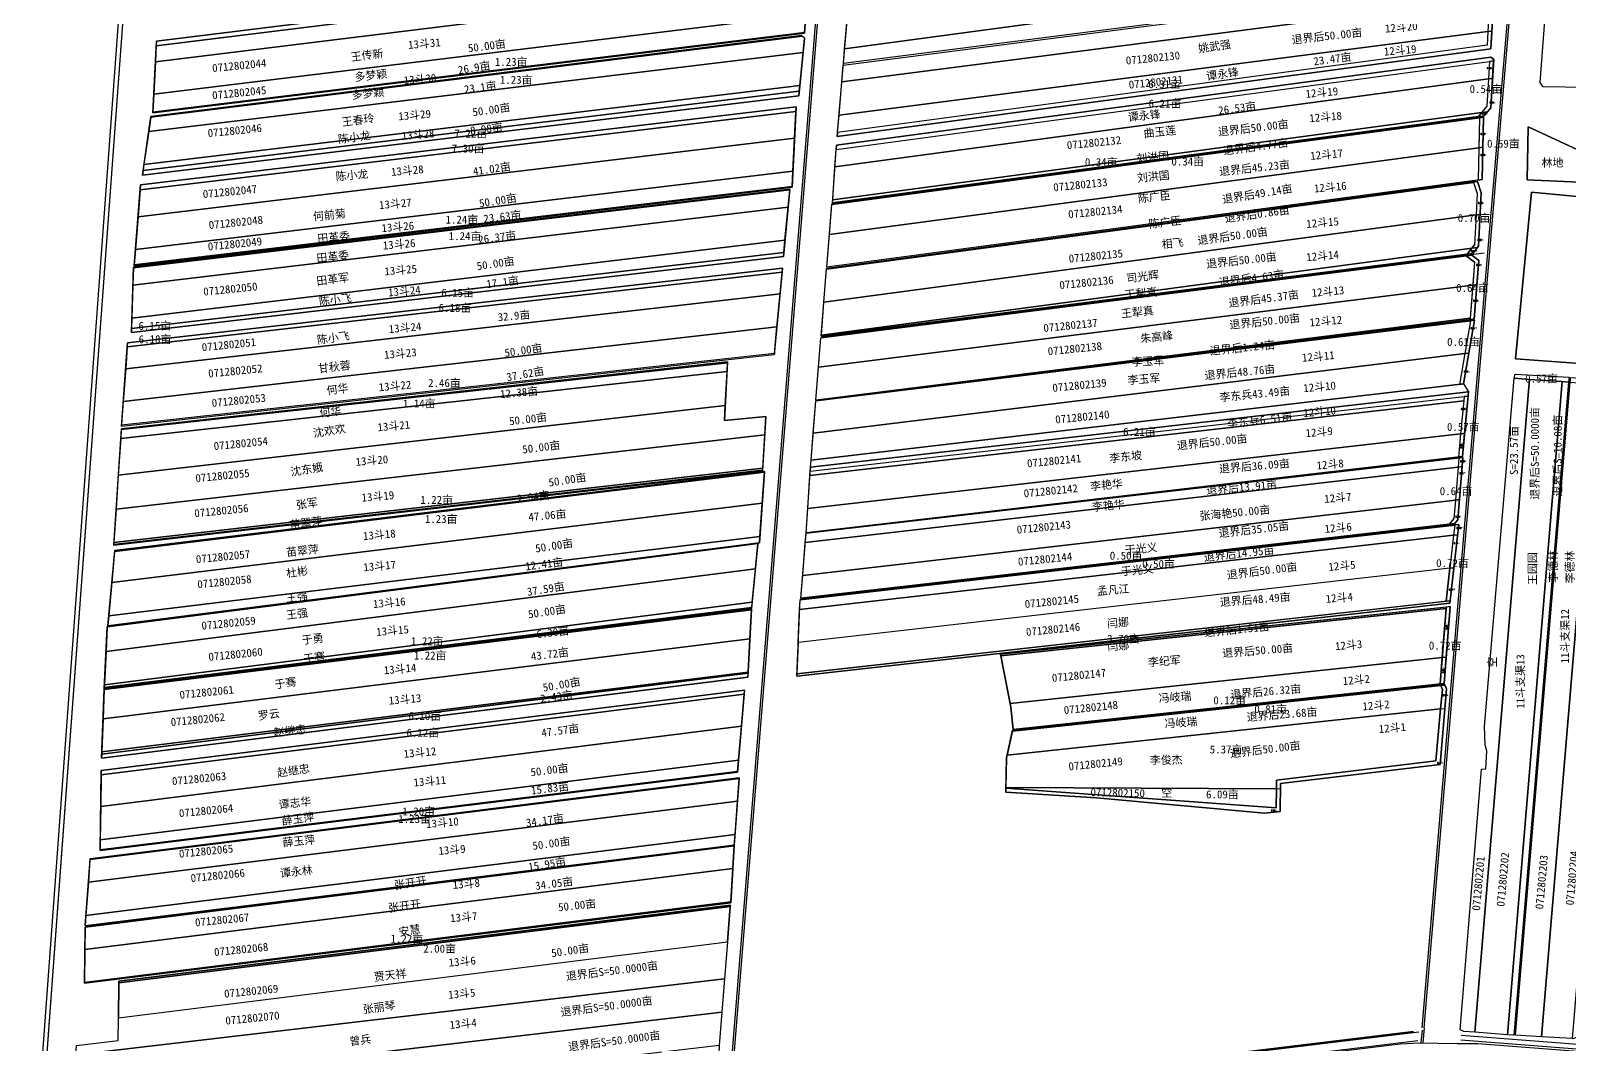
# Model space of a CAD drawing. Extents: x 545706 to 551028, y 4990560 to 4997178.
# Drawn here: x 546881 to 548804, y 4992481 to 4993747 of the extents above; entities that cross this region are included whole.
import ezdxf
from ezdxf.enums import TextEntityAlignment as Align

# ---------------------------------------------------------------- set-up
doc = ezdxf.new("R2010")
doc.units = 0
doc.header["$LTSCALE"] = 10
for name, color, linetype in [('2021新职工', 7, 'CONTINUOUS'), ('ZBTZ', 3, 'CONTINUOUS'), ('ZJ', 7, 'CONTINUOUS'), ('出水桩', 2, 'CONTINUOUS'), ('地块名称', 7, 'CONTINUOUS'), ('地物扣减', 7, 'CONTINUOUS'), ('地籍号', 7, 'CONTINUOUS'), ('权利人', 1, 'CONTINUOUS'), ('林', 3, 'CONTINUOUS'), ('测地框', 7, 'CONTINUOUS'), ('渠', 4, 'CONTINUOUS'), ('经营地', 5, 'CONTINUOUS'), ('经营地面积', 5, 'CONTINUOUS'), ('路', 5, 'CONTINUOUS'), ('身份地框', 7, 'CONTINUOUS'), ('身份地面积', 7, 'CONTINUOUS'), ('遮阴地地块', 2, 'CONTINUOUS')]:
    doc.layers.add(name, color=color, linetype=linetype)
doc.styles.add('HZ', font='rs.shx', dxfattribs={"width": 0.8, "bigfont": 'hztxt.shx'})
doc.styles.add('宋体', font='')
doc.styles.get('宋体').set_extended_font_data('SimSun')

msp = doc.modelspace()

# ---------------------------------------------------------------- linework, layer by layer
at = {"layer": '2021新职工', "color": 1, "linetype": 'Continuous', "flags": 128}
for points in [[(547849.8, 4993766.9), (547035.1, 4993667.3), (547034, 4993645.1), (547848.3, 4993744.7)], [(547846.3, 4993719.7), (547848, 4993737.6), (547845.3, 4993740), (547031.4, 4993638.6), (547028.8, 4993621)], [(547813.7, 4993376.7), (547817.7, 4993417.9), (546999.9, 4993324.5), (546996.9, 4993283.4)], [(547779.9, 4992986.9), (547781.8, 4993023.2), (546973.2, 4992923.5), (546971.7, 4992887.2)], [(547782.1, 4993026.1), (547782.7, 4993032.9), (546973.4, 4992929.7), (546973.2, 4992926)], [(548636.9, 4992834.4), (548643, 4992899.4), (548101.4, 4992841.8), (548100.6, 4992838.4), (548099.7, 4992801.1), (548437.7, 4992799.4), (548437.7, 4992810.6)], [(547765.6, 4992835.5), (547769.2, 4992877.7), (546968.7, 4992777.6), (546968.1, 4992735.8)]]:
    msp.add_lwpolyline(points, close=True, dxfattribs=at)
for points, elevation in [([(548754.1, 4993311.2), (548794.7, 4993308.3), (548726.4, 4992492.4), (548685.8, 4992495.4)], 281.2), ([(547850, 4993119.5), (547852.1, 4993150), (548668, 4993243.1), (548665.3, 4993214)], 280.5), ([(547849.1, 4993107.5), (547850, 4993118.9), (548665.8, 4993213.1), (548664.8, 4993201.6)], 280.4)]:
    msp.add_lwpolyline(points, close=True, dxfattribs=dict(at, elevation=elevation))
at = {"layer": 'ZBTZ', "linetype": 'Continuous', "elevation": 280.4, "flags": 128}
msp.add_lwpolyline([(547856.4, 4993210.4), (548671.6, 4993305.4), (548677.8, 4993295.4), (547855.7, 4993201.6)], close=True, dxfattribs=at)
at = {"layer": '出水桩', "color": 2, "linetype": 'Continuous', "flags": 128}
for points in [[(548710.8, 4993810.7), (548705.7, 4993810.1), (547896.8, 4993705.8), (547896.6, 4993703.7), (548705.6, 4993808.1), (548710.7, 4993808.7)], [(547845.3, 4993740), (547844.3, 4993740.9), (547031.5, 4993639.6), (547031.4, 4993638.6)], [(547848.2, 4993743.7), (547848.3, 4993744.7), (547034, 4993645.1), (547034, 4993644.1)], [(548691.7, 4993638.2), (547882.4, 4993530), (547882.4, 4993529.7), (548691.7, 4993637.9)], [(548690.1, 4993639.7), (547883.3, 4993531.8), (547883.3, 4993531.5), (548689.9, 4993639.5)], [(547829.7, 4993547.9), (547829.8, 4993548.9), (547009.8, 4993451.3), (547009.7, 4993450.3)], [(547832.6, 4993551.1), (547832.7, 4993552.1), (547010.5, 4993454.1), (547010.5, 4993453.1)], [(547751.9, 4993332), (547751.9, 4993333.1), (546994.5, 4993249.4), (546994.4, 4993248.4)], [(547810.6, 4993343.9), (547810.4, 4993341.8), (546994.6, 4993252.2), (546994.8, 4993254.2)], [(547798.2, 4993195.2), (547798.2, 4993196.2), (546986.2, 4993097.2), (546986.1, 4993096.2)], [(548660.6, 4993128.9), (548660.6, 4993129.3), (547842.6, 4993036.3), (547842.6, 4993035.9), (548660.6, 4993128.9)], [(548660.4, 4993130.5), (548660.8, 4993130.9), (547843.6, 4993038), (547843.6, 4993037.6)], [(547782.1, 4993026.1), (546973.2, 4992926), (546973.2, 4992925), (547782, 4993025.1)], [(547781.9, 4993024.2), (546973.2, 4992924.5), (546973.2, 4992923.5), (547781.8, 4993023.2)], [(548654.6, 4993031.6), (548655, 4993034.6), (547838.5, 4992943.4), (547838.4, 4992940.4)], [(548648.3, 4992929.2), (548647.9, 4992930.2), (548108.1, 4992872.8), (548107.9, 4992871.8), (548643.1, 4992928.7)], [(548647.2, 4992930.9), (548647.2, 4992931.1), (548108.9, 4992873.9), (548108.9, 4992873.9)], [(547766.4, 4992812.4), (547766.4, 4992813.1), (547766.4, 4992813.4), (546955.4, 4992712.2), (546955.3, 4992711.1)], [(547764.3, 4992820.3), (547764.4, 4992821.3), (546967.9, 4992723.4), (546967.9, 4992722.4)], [(547755.9, 4992657.3), (547756, 4992658.3), (546948.4, 4992557.8), (546948.4, 4992556.8)], [(547755.6, 4992654.4), (546991.2, 4992559.1), (546991.2, 4992557.3), (547755.4, 4992652.7)]]:
    msp.add_lwpolyline(points, close=True, dxfattribs=at)
for points, elevation in [([(547868.4, 4993363.1), (548682, 4993466.2)], 280.5), ([(547869.1, 4993365.2), (548683.1, 4993468.5)], 280.4), ([(547869.3, 4993364.3), (548697.2, 4993469.2)], 280.4)]:
    msp.add_lwpolyline(points, dxfattribs=dict(at, elevation=elevation))
at = {"layer": '出水桩', "color": 2, "linetype": 'Continuous', "elevation": 279.9, "flags": 128}
msp.add_lwpolyline([(546985, 4993105), (546985, 4993103.9), (547795.8, 4993196.9), (547795.8, 4993197.9)], close=True, dxfattribs=at)
at = {"layer": '地物扣减', "color": 3, "linetype": 'Continuous', "flags": 128}
for points in [[(547853.9, 4993828.9), (547854.3, 4993834.8), (547038.2, 4993733.9), (547037.9, 4993727.9)], [(548709.5, 4993788), (548704.4, 4993787.3), (548702.1, 4993745.9), (548707.1, 4993746.2)], [(548707.1, 4993746.2), (548702.1, 4993745.9), (548701.1, 4993728.6), (547889.5, 4993619.6), (547889.1, 4993614.5), (548705.8, 4993724.2)], [(548709.3, 4993710.6), (548705.9, 4993713.7), (547888, 4993603.6), (547887.7, 4993598.5), (548704.2, 4993708.4), (548709.2, 4993709.1)], [(548709.2, 4993709.1), (548704.2, 4993708.4), (548702.8, 4993686.5), (548700.7, 4993652.5), (548689.9, 4993639.5), (548697.2, 4993640.4), (548705.6, 4993650.5)], [(548709.2, 4993709.1), (548704.2, 4993708.4), (548702.8, 4993686.5), (548707.9, 4993687.2)], [(548707.9, 4993687.2), (548702.8, 4993686.5), (548700.7, 4993652.5), (548694.1, 4993644.5), (548701.4, 4993645.5), (548705.6, 4993650.5)], [(547841, 4993665.2), (547841, 4993665.2), (547841.5, 4993671.1), (547021.6, 4993572.1), (547020.8, 4993566.2)], [(547837.3, 4993645.8), (547837.6, 4993651.8), (547018.4, 4993554.1), (547018, 4993548.1)], [(548696.7, 4993638.9), (548691.7, 4993638.2), (548691.7, 4993637.9), (548689.7, 4993560.2), (548694.7, 4993560.9)], [(548701.4, 4993645.5), (548694.1, 4993644.5), (548689.9, 4993639.5), (548697.2, 4993640.4)], [(548696.7, 4993638.9), (548691.7, 4993638.2), (548691.7, 4993637.9), (548690.8, 4993600.4), (548695.8, 4993601.1)], [(548695.8, 4993601.1), (548690.8, 4993600.4), (548689.7, 4993560.2), (548694.7, 4993560.9)], [(548693.6, 4993544.2), (548688.9, 4993558.5), (548683.8, 4993557.9), (548684.1, 4993557.2), (548688.6, 4993543.5), (548687.2, 4993516.6), (548685.3, 4993479.2), (548682, 4993475), (548676, 4993467.6), (548683.1, 4993468.5), (548690.2, 4993477.4)], [(548693.6, 4993544.2), (548688.9, 4993558.5), (548683.8, 4993557.9), (548684.1, 4993557.2), (548688.6, 4993543.5), (548687.2, 4993516.6), (548692.2, 4993517.3)], [(548692.2, 4993517.3), (548687.2, 4993516.6), (548685.3, 4993479.2), (548682, 4993475), (548689.1, 4993476), (548690.2, 4993477.4)], [(547821.8, 4993464.6), (547822.3, 4993469.7), (547007.3, 4993374.8), (547007.1, 4993369.7)], [(548690.6, 4993459.8), (548682, 4993466.2), (548674.9, 4993465.3), (548685.4, 4993457.5), (548683.2, 4993428.7), (548680, 4993387.5), (548679.8, 4993385.6), (548684.9, 4993386.2)], [(548690.6, 4993459.8), (548682, 4993466.2), (548674.9, 4993465.3), (548685.4, 4993457.5), (548683.2, 4993428.7), (548688.3, 4993429.3)], [(548689.1, 4993476), (548682, 4993475), (548676, 4993467.6), (548683.1, 4993468.5)], [(547820.3, 4993445), (547820.8, 4993450.1), (547002.2, 4993356.6), (547001.8, 4993351.6)], [(548688.3, 4993429.3), (548683.2, 4993428.7), (548680, 4993387.5), (548679.8, 4993385.6), (548684.9, 4993386.2)], [(548685.5, 4993385), (548680.3, 4993384.3), (548673.2, 4993343.6), (548666.4, 4993304.8), (548671.6, 4993305.4)], [(548685.5, 4993385), (548680.3, 4993384.3), (548673.2, 4993343.6), (548666.4, 4993304.8), (548671.6, 4993305.4)], [(548685.5, 4993385), (548680.3, 4993384.3), (548673.2, 4993343.6), (548678.3, 4993343.9)], [(548678.3, 4993343.9), (548673.2, 4993343.6), (548673.2, 4993343.6), (548666.4, 4993304.8), (548671.6, 4993305.4)], [(548677.8, 4993295.4), (547855.7, 4993201.6), (547855.3, 4993196.5), (548672.2, 4993289.7), (548677.3, 4993290.3)], [(548677.3, 4993290.3), (548672.2, 4993289.7), (548671.8, 4993284.3), (548668, 4993243.1), (548665.3, 4993214), (548670.4, 4993214.6)], [(548677.3, 4993290.3), (548672.2, 4993289.7), (548671.8, 4993284.3), (548668, 4993243.1), (548673, 4993243.6)], [(548673, 4993243.6), (548668, 4993243.1), (548665.3, 4993214), (548670.4, 4993214.6)], [(548670.8, 4993213.7), (548665.8, 4993213.1), (548664.8, 4993201.6), (548661.4, 4993160.4), (548659.6, 4993137.5), (548653.8, 4993130.2), (548660.8, 4993130.9), (548664.4, 4993135.6)], [(548670.8, 4993213.7), (548665.8, 4993213.1), (548664.8, 4993201.6), (548669.9, 4993202.2)], [(548669.9, 4993202.2), (548664.8, 4993201.6), (548661.4, 4993160.4), (548666.5, 4993161)], [(548666.5, 4993161), (548661.4, 4993160.4), (548659.6, 4993137.5), (548653.8, 4993130.2), (548660.8, 4993130.9), (548664.4, 4993135.6)], [(548665.7, 4993129.9), (548660.6, 4993129.3), (548660.6, 4993128.9), (548659.2, 4993116.6), (548654.5, 4993075.2), (548649.9, 4993034.1), (548655, 4993034.6)], [(548664.3, 4993117.1), (548659.2, 4993116.6), (548654.5, 4993075.2), (548659.6, 4993075.8)], [(548665.7, 4993129.9), (548660.6, 4993129.3), (548660.6, 4993128.9), (548659.2, 4993116.6), (548664.3, 4993117.1)], [(548659.6, 4993075.8), (548654.5, 4993075.2), (548649.9, 4993034.1), (548655, 4993034.6)], [(548655.1, 4993027.2), (548650.1, 4993026.7), (548649.9, 4993024.9), (548642.2, 4992930.6), (548647.2, 4992931.1)], [(548655.1, 4993027.2), (548650.1, 4993026.7), (548649.9, 4993024.9), (548644.9, 4992963.5), (548649.9, 4992964)], [(548649.9, 4992964), (548644.9, 4992963.5), (548642.2, 4992930.6), (548647.2, 4992931.1)], [(547771.1, 4992938.4), (547777.3, 4992939.1), (547777.6, 4992944.2), (546970, 4992842.9), (546969.8, 4992837.8)], [(547773.1, 4992922.8), (546969.4, 4992822.3), (546969.3, 4992817.2), (547772.6, 4992917.7)], [(548650.3, 4992924.5), (548648.3, 4992929.2), (548643.1, 4992928.7), (548645.2, 4992923.7), (548643, 4992899.4), (548636.9, 4992834.4), (548437.7, 4992810.6), (548437.5, 4992775.8), (548099.7, 4992800.6), (548099.6, 4992795.6), (548212.8, 4992788.2), (548422.8, 4992769.1), (548442.4, 4992771.3), (548442.7, 4992806.2), (548642.6, 4992830.1)], [(548650.3, 4992924.5), (548648.3, 4992929.2), (548643.1, 4992928.7), (548645.2, 4992923.7), (548643, 4992899.4), (548636.9, 4992834.4), (548437.7, 4992810.6), (548437.7, 4992799.4), (548437.5, 4992775.8), (548099.7, 4992800.6), (548099.6, 4992795.6), (548212.8, 4992788.2), (548422.8, 4992769.1), (548442.4, 4992771.3), (548442.7, 4992806.2), (548642.6, 4992830.1)], [(548650.3, 4992924.5), (548648.3, 4992929.2), (548643.1, 4992928.7), (548645.2, 4992923.7), (548643, 4992899.4), (548648.3, 4992900)], [(548442.7, 4992799.3), (548437.7, 4992799.4), (548437.5, 4992775.8), (548099.7, 4992800.6), (548099.6, 4992795.6), (548212.8, 4992788.2), (548422.8, 4992769.1), (548442.4, 4992771.3)]]:
    msp.add_lwpolyline(points, close=True, dxfattribs=at)
for points, elevation in [([(548702.1, 4993745.9), (548707.1, 4993746.2)], 280.3), ([(548673.2, 4993343.6), (548678.3, 4993343.9)], 280.4)]:
    msp.add_lwpolyline(points, dxfattribs=dict(at, elevation=elevation))
at = {"layer": '地物扣减', "color": 3, "linetype": 'Continuous', "elevation": 281.2, "flags": 128}
msp.add_lwpolyline([(548736, 4993317.6), (548803.4, 4993313.9), (548802.9, 4993307.7), (548794.7, 4993308.3), (548754.1, 4993311.2), (548734.7, 4993312.7), (548734.7, 4993312.7)], close=True, dxfattribs=at)
at = {"layer": '林', "color": 3, "linetype": 'Continuous', "flags": 128}
for points, elevation in [([(547752.8, 4992380.6), (548614.6, 4992485.2)], 280.8), ([(547753.8, 4992391.4), (548615.7, 4992496.1)], 280.9), ([(548668.2, 4992486.1), (549703.2, 4992405.7)], 281.6), ([(549703.4, 4992411.5), (548668.6, 4992491.5)], 282.7)]:
    msp.add_lwpolyline(points, dxfattribs=dict(at, elevation=elevation))
at = {"layer": '测地框', "linetype": 'Continuous', "flags": 128}
for points, elevation in [([(547889.1, 4993614.5), (547902.5, 4993774), (548722.2, 4993884.3), (548712.3, 4993837.7), (548705.8, 4993724.2)], 280.3), ([(548766.9, 4993682.1), (548770.4, 4993677.2), (548854.9, 4993676), (548952.8, 4993659.8), (548990.2, 4993669.4), (549015.4, 4993682.4), (549024.3, 4993873), (548783.2, 4993897)], 280.6), ([(549243.2, 4993309.2), (549240.6, 4993300.3), (548736.6, 4993337), (548756.5, 4993545), (548970, 4993524.5), (548966.9, 4993412.4), (549024.1, 4993407.1), (549023.9, 4993409.7), (549076.5, 4993407.6), (549079.5, 4993473.3), (549077.2, 4993487.1), (549076.2, 4993491.5), (549075.3, 4993491.6), (549073.2, 4993498.4), (549070.1, 4993504.6), (549019.3, 4993612.2), (549039.8, 4993615.1), (549098.7, 4993603.6), (549124, 4993578.1), (549152.8, 4993568.1), (549180.7, 4993863.6), (549296.4, 4993852)], 280.6), ([(547034, 4993644.1), (547038.2, 4993733.9), (547854.3, 4993834.8), (547848.2, 4993743.7)], 279.7), ([(547020.8, 4993566.2), (547031.5, 4993639.6), (547844.3, 4993740.9), (547848, 4993737.6), (547841, 4993665.2)], 279.9), ([(547883.3, 4993531.5), (547888, 4993603.6), (548705.9, 4993713.7), (548709.3, 4993710.6), (548705.6, 4993650.5), (548697.2, 4993640.4)], 280.4), ([(547010.5, 4993453.1), (547018.4, 4993554.1), (547837.6, 4993651.8), (547832.6, 4993551.1)], 279.7), ([(547876.2, 4993451.2), (547882.4, 4993530), (548696.7, 4993638.9), (548694.7, 4993560.9)], 280.3), ([(547869.1, 4993365.2), (547875.6, 4993449.6), (548688.9, 4993558.5), (548693.6, 4993544.2), (548690.2, 4993477.4), (548683.1, 4993468.5)], 280.4), ([(547007.1, 4993369.7), (547009.8, 4993451.3), (547829.8, 4993548.9), (547821.8, 4993464.6)], 279.8), ([(547862.2, 4993285.1), (547868.4, 4993363.1), (548682, 4993466.2), (548690.6, 4993459.8), (548684.9, 4993386.2)], 280.5), ([(546994.6, 4993252.2), (547002.2, 4993356.6), (547820.8, 4993450.1), (547810.4, 4993341.8)], 279.8), ([(547856.4, 4993210.4), (547862.2, 4993284.3), (548685.5, 4993385), (548671.6, 4993305.4)], 280.4), ([(547850, 4993119.5), (547855.7, 4993201.6), (548677.8, 4993295.4), (548670.4, 4993214.6)], 280.5), ([(547843.6, 4993037.6), (547850, 4993118.9), (548670.8, 4993213.7), (548664.4, 4993135.6), (548660.4, 4993130.5)], 280.4), ([(546977.5, 4993003.2), (546986.2, 4993097.2), (547798.2, 4993196.2), (547791.7, 4993106.9)], 279.6), ([(547838.4, 4992940.4), (547842.6, 4993036.3), (548665.7, 4993129.9), (548654.6, 4993031.6)], 280.4), ([(546973.2, 4992925), (546976.9, 4993002.1), (547790, 4993105.9), (547782, 4993025.1)], 279.7), ([(546969.8, 4992837.8), (546973.2, 4992924.5), (547781.9, 4993024.2), (547777.3, 4992939.1)], 279.7), ([(548655.1, 4993027.2), (548647.2, 4992930.9), (548108.9, 4992873.9), (548106.1, 4992901.8), (548093.2, 4992967.7)], 281.1), ([(548647.9, 4992930.2), (548650.3, 4992924.5), (548642.6, 4992830.1), (548442.7, 4992806.2), (548442.4, 4992771.3), (548422.8, 4992769.1), (548212.8, 4992788.2), (548099.6, 4992795.6), (548100.6, 4992838.4), (548108.1, 4992872.8)], 281.3), ([(546949.4, 4992628.4), (546955.4, 4992712.2), (547766.4, 4992813.4), (547766.4, 4992813.1), (547760.4, 4992729.1)], 279.8), ([(546948.4, 4992556.8), (546949.2, 4992626.8), (547760.4, 4992728.4), (547755.9, 4992657.3)], 279.8)]:
    msp.add_lwpolyline(points, close=True, dxfattribs=dict(at, elevation=elevation))
at = {"layer": '测地框', "color": 7}
msp.add_lwpolyline([(548752.4, 4993626.8), (548814.6, 4993597.8), (548869.9, 4993606.1), (548890.6, 4993635.1), (548911.3, 4993637.9), (548926.5, 4993592.3), (548988.7, 4993581.2), (549052.3, 4993485.9), (549053.7, 4993432), (548977.7, 4993426.4), (548977.7, 4993528.7), (548963.8, 4993550.8), (548751, 4993560.5), (548752.4, 4993626.8)], dxfattribs=at)
at = {"layer": '测地框', "linetype": 'Continuous', "elevation": 279.9, "flags": 128}
msp.add_lwpolyline([(547795.8, 4993196.9), (546985, 4993103.9), (546994.5, 4993249.4), (547751.9, 4993333.1), (547748, 4993259.7), (547799.7, 4993264.7), (547795.8, 4993196.9)], dxfattribs=at)
at = {"layer": '测地框', "color": 7, "linetype": 'Continuous', "elevation": 281.2, "flags": 128}
msp.add_lwpolyline([(548736, 4993317.6), (548803.4, 4993313.9), (548802.9, 4993307.7), (548734.6, 4992491.9), (548733.7, 4992491.9), (548726.4, 4992492.4), (548685.8, 4992495.4), (548672, 4992496.5), (548667.4, 4992498.7), (548693.9, 4992824.2), (548699.3, 4992824.6), (548700.9, 4992846.8), (548698.6, 4992854.4), (548697.7, 4992877.5), (548734.7, 4993312.7), (548734.7, 4993312.7)], close=True, dxfattribs=at)
at = {"layer": '测地框', "color": 7, "linetype": 'Continuous', "flags": 128}
for points in [[(548805.5, 4993313.3), (548881, 4993307.6), (548812.6, 4992489.1), (548808.3, 4992487.4), (548807.4, 4992487.5), (548769, 4992489.9), (548736.6, 4992491.9), (548805, 4993307.5)], [(546991.2, 4992559.1), (547755.6, 4992654.4), (547755.4, 4992652.7), (547751.9, 4992608.5), (547748.1, 4992562.1), (547744.8, 4992520.5), (547741.4, 4992478.9), (547741.3, 4992477.9), (547741.3, 4992476.9), (547737.9, 4992435.3), (547734.7, 4992395.4), (547734.3, 4992390.3), (546926.4, 4992292.3), (546926.8, 4992297.4), (546929.6, 4992340.7), (546932.3, 4992382.2), (546932.3, 4992383.2), (546932.4, 4992384.3), (546935.1, 4992425.8), (546937.7, 4992467.2), (546938.5, 4992478.9), (546990.5, 4992485), (546990.8, 4992513.6), (546991.2, 4992557.3)]]:
    msp.add_lwpolyline(points, close=True, dxfattribs=at)
at = {"layer": '测地框', "linetype": 'Continuous', "flags": 128}
msp.add_lwpolyline([(546969.4, 4992822.3), (547773.1, 4992922.8), (547764.3, 4992820.3), (546967.9, 4992722.4)], close=True, dxfattribs=at)
at = {"layer": '渠', "color": 4, "linetype": 'Continuous', "flags": 128}
for points, elevation in [([(548620, 4992501.1), (548938.1, 4996258.3)], 281.2), ([(548622.3, 4992500.9), (548940.4, 4996258.1)], 281.2), ([(547753.4, 4992415.2), (547957.1, 4994934.5), (547964.3, 4995034.4), (548028.5, 4995859.5)], 280.6), ([(547756.2, 4992415.5), (547959.9, 4994934.8), (547967.1, 4995034.7), (548031.3, 4995859.7)], 280.8), ([(547026.6, 4994174.6), (546886.7, 4992271.9)], 280.8), ([(547026.6, 4994174.6), (546887.9, 4992288)], 280.8), ([(547020.6, 4994165.9), (546881.3, 4992271.3)], 280.5), ([(547020.6, 4994165.9), (546881.3, 4992271.3)], 280.5), ([(548622.3, 4992500.9), (548620.7, 4992482.1)], 281.2), ([(547753.9, 4992392), (548609.1, 4992495.9)], 280.8), ([(547754, 4992393.2), (548608.9, 4992497)], 280.7), ([(548619.8, 4992498.1), (548618.4, 4992482.1)], 281.2)]:
    msp.add_lwpolyline(points, dxfattribs=dict(at, elevation=elevation))
at = {"layer": '经营地', "color": 5, "linetype": 'Continuous', "flags": 128}
for points in [[(549024.3, 4993873), (548783.2, 4993897), (548766.9, 4993682.1), (548770.4, 4993677.2), (548854.9, 4993676), (548952.8, 4993659.8), (548990.2, 4993669.4), (549015.4, 4993682.4)], [(548988.7, 4993581.2), (548926.5, 4993592.3), (548911.3, 4993637.9), (548890.6, 4993635.1), (548869.9, 4993606.1), (548814.6, 4993597.8), (548752.4, 4993626.8), (548751, 4993560.5), (548963.8, 4993550.8), (548977.7, 4993528.7), (548977.7, 4993426.4), (549053.7, 4993432), (549052.3, 4993485.9)], [(549152.8, 4993568.1), (549124, 4993578.1), (549098.7, 4993603.6), (549039.8, 4993615.1), (549019.3, 4993612.2), (549070.1, 4993504.6), (549073.2, 4993498.4), (549075.3, 4993491.6), (549076.2, 4993491.5), (549077.2, 4993487.1), (549079.5, 4993473.3), (549076.5, 4993407.6), (549023.9, 4993409.7), (549024.1, 4993407.1), (548966.9, 4993412.4), (548970, 4993524.5), (548756.5, 4993545), (548736.6, 4993337), (549128.4, 4993308.5)], [(548437.7, 4992799.4), (548099.7, 4992801.1), (548099.7, 4992800.6), (548437.5, 4992775.8)]]:
    msp.add_lwpolyline(points, close=True, dxfattribs=at)
for points, elevation in [([(547856.4, 4993210.4), (547859.1, 4993244.1), (548673.2, 4993343.6), (548666.4, 4993304.8)], 280.4), ([(548734.7, 4993312.7), (548754.1, 4993311.2), (548685.8, 4992495.4), (548672, 4992496.5), (548667.4, 4992498.7), (548693.9, 4992824.2), (548699.3, 4992824.6), (548700.9, 4992846.8), (548698.6, 4992854.4), (548697.7, 4992877.5)], 280.5), ([(547854.9, 4993191.2), (547855.3, 4993196.5), (548672.2, 4993289.7), (548671.8, 4993284.3)], 280.5), ([(548837.4, 4993305.1), (548875.5, 4993302.4), (548807.4, 4992487.5), (548769, 4992489.9)], 280.5)]:
    msp.add_lwpolyline(points, close=True, dxfattribs=dict(at, elevation=elevation))
at = {"layer": '路', "color": 5, "linetype": 'Continuous', "elevation": 281, "flags": 128}
msp.add_lwpolyline([(547431.9, 4992339.3), (548592.4, 4992480.9), (548616.2, 4992482.1), (548640, 4992482), (548663.5, 4992481.6), (548689.5, 4992481.3), (549703.1, 4992403.7)], dxfattribs=at)
at = {"layer": '身份地框', "color": 1, "linetype": 'Continuous'}
for p, q in [((548685.4, 4993457.5, 280.5), (548674.9, 4993465.3, 280.5)), ((548676, 4993467.6, 280.4), (548685.3, 4993479.2, 280.4)), ((547862.2, 4993285.1, 280.5), (548679.8, 4993385.6, 280.5)), ((548659.6, 4993137.5, 280.4), (548653.8, 4993130.2, 280.4))]:
    msp.add_line(p, q, dxfattribs=at)
at = {"layer": '身份地框', "color": 1, "linetype": 'Continuous', "flags": 128}
for points, elevation in [([(547898.3, 4993724.3), (547901.8, 4993765.9), (548715.2, 4993875.4), (548707.4, 4993838.4), (548707.1, 4993833.1)], 280.6), ([(547896.8, 4993705.8), (547898.3, 4993724.3), (548707.1, 4993833.1), (548705.7, 4993810.1)], 280.6), ([(547894.8, 4993682.9), (547896.6, 4993703.7), (548705.6, 4993808.1), (548704.4, 4993787.3)], 280.3), ([(547891.3, 4993641.3), (547894.8, 4993682.9), (548704.4, 4993787.3), (548702.1, 4993745.9)], 280.3), ([(547889.5, 4993619.6), (547891.3, 4993641.3), (548702.1, 4993745.9), (548701.1, 4993728.6)], 280.3), ([(547886.2, 4993576.7), (547887.7, 4993598.5), (548704.2, 4993708.4), (548702.8, 4993686.5)], 280.3), ([(547883.5, 4993535.4), (547886.2, 4993576.7), (548702.8, 4993686.5), (548700.7, 4993652.5), (548694.1, 4993644.5)], 280.3), ([(547879.5, 4993492.2), (547882.4, 4993529.7), (548691.7, 4993637.9), (548690.8, 4993600.4)], 280.3), ([(547883.3, 4993531.8), (547883.5, 4993535.4), (548694.1, 4993644.5), (548690.1, 4993639.7)], 280.3), ([(547876.2, 4993451.2), (547879.5, 4993492.2), (548690.8, 4993600.4), (548689.7, 4993560.2)], 280.3), ([(547872.3, 4993407.5), (547875.5, 4993448.9), (548684.1, 4993557.2), (548688.6, 4993543.5), (548687.2, 4993516.6)], 280.4), ([(548684.1, 4993557.2), (548683.8, 4993557.9), (547875.6, 4993449.6), (547875.5, 4993448.9)], 280.4), ([(547869.2, 4993366.2), (547872.3, 4993407.5), (548687.2, 4993516.6), (548685.3, 4993479.2), (548682, 4993475)], 280.4), ([(547862.2, 4993285.2), (547868.4, 4993363.1), (548674.9, 4993465.3), (548685.4, 4993457.5), (548680, 4993387.5)], 280.5), ([(547865.5, 4993326.3), (547868.4, 4993363.1), (548674.9, 4993465.3), (548685.4, 4993457.5), (548683.2, 4993428.7)], 280.5), ([(547869.1, 4993365.2), (547869.2, 4993366.2), (548682, 4993475), (548676, 4993467.6)], 280.4), ([(547862.2, 4993285.2), (547865.5, 4993326.3), (548683.2, 4993428.7), (548680, 4993387.5)], 280.5), ([(547859.1, 4993244.1), (547862.2, 4993284.3), (548680.3, 4993384.3), (548673.2, 4993343.6)], 280.4), ([(547862.2, 4993285.1), (547862.2, 4993285.2), (548680, 4993387.5), (548679.8, 4993385.6)], 280.5), ([(548794.7, 4993308.3), (548802.9, 4993307.7), (548734.6, 4992491.9), (548733.7, 4992491.9), (548726.4, 4992492.4)], 281.2), ([(548805, 4993307.5), (548837.4, 4993305.1), (548769, 4992489.9), (548736.6, 4992491.9)], 281), ([(547852.1, 4993150), (547854.9, 4993191.2), (548671.8, 4993284.3), (548668, 4993243.1)], 280.5), ([(547845.9, 4993066.2), (547849.1, 4993107.5), (548664.8, 4993201.6), (548661.4, 4993160.4)], 280.4), ([(547843.6, 4993038), (547845.9, 4993066.2), (548661.4, 4993160.4), (548659.6, 4993137.5), (548653.8, 4993130.2)], 280.4), ([(547840.2, 4992982.5), (547842, 4993023.6), (548659.2, 4993116.6), (548654.5, 4993075.2)], 280.4), ([(547842, 4993023.6), (547842.6, 4993035.9), (548660.6, 4993128.9), (548659.2, 4993116.6)], 280.4), ([(546990.8, 4992513.6), (547751.9, 4992608.5), (547748.1, 4992562.1), (546937.7, 4992467.2), (546938.5, 4992478.9), (546990.5, 4992485)], 280.1), ([(546937.7, 4992467.2), (547748.1, 4992562.1), (547744.8, 4992520.5), (546935.1, 4992425.8)], 280.1), ([(546935.1, 4992425.8), (547744.8, 4992520.5), (547741.4, 4992478.9), (546932.4, 4992384.3)], 280.1)]:
    msp.add_lwpolyline(points, close=True, dxfattribs=dict(at, elevation=elevation))
for points in [[(547852.6, 4993808.7), (547853.9, 4993828.9), (547037.9, 4993727.9), (547037, 4993707.8)], [(547852.6, 4993808.7), (547037, 4993707.8), (547035.1, 4993667.3), (547849.8, 4993766.9)], [(547846.3, 4993719.7), (547028.8, 4993621), (547022.7, 4993579.6), (547842.3, 4993678.5)], [(547841.5, 4993671.1), (547842.3, 4993678.5), (547022.7, 4993579.6), (547021.6, 4993572.1)], [(547835.6, 4993612.3), (547837.3, 4993645.8), (547018, 4993548.1), (547015.3, 4993514.4)], [(547833.6, 4993571.4), (547835.6, 4993612.3), (547015.3, 4993514.4), (547012.1, 4993473.4)], [(547832.7, 4993552.1), (547833.6, 4993571.4), (547012.1, 4993473.4), (547010.5, 4993454.1)], [(547827.7, 4993526.2), (547829.7, 4993547.9), (547009.7, 4993450.3), (547009, 4993428.7)], [(547823.7, 4993484.9), (547827.7, 4993526.2), (547009, 4993428.7), (547007.7, 4993387.8)], [(547822.3, 4993469.7), (547822.3, 4993469.7), (547823.7, 4993484.9), (547007.7, 4993387.8), (547007.3, 4993374.8)], [(547817.7, 4993417.9), (547820.3, 4993445), (547001.8, 4993351.6), (546999.9, 4993324.5)], [(547810.6, 4993343.9), (547813.7, 4993376.7), (546996.9, 4993283.4), (546994.8, 4993254.2)], [(547751.3, 4993321.1), (547751.9, 4993332), (546994.4, 4993248.4), (546993.7, 4993237.4)], [(547751.3, 4993321.1), (546993.7, 4993237.4), (546990.7, 4993191.5), (547749, 4993278.4)], [(547799.7, 4993264.7), (547748, 4993259.7), (547749, 4993278.4), (546990.7, 4993191.5), (546987.9, 4993148.8), (547798.4, 4993241.7)], [(547798.4, 4993241.7), (546987.9, 4993148.8), (546985.2, 4993107.4), (547796, 4993200.3)], [(547795.3, 4993156.3), (547798.2, 4993195.2), (546986.1, 4993096.2), (546982.5, 4993057.2)], [(547795.8, 4993197.9), (547796, 4993200.3), (546985.2, 4993107.4), (546985, 4993105)], [(547792.3, 4993114.9), (547795.3, 4993156.3), (546982.5, 4993057.2), (546978.7, 4993015.7)], [(547786.9, 4993074.6), (547790, 4993105.9), (546976.9, 4993002.1), (546975.4, 4992971.1)], [(547791.7, 4993106.9), (547792.3, 4993114.9), (546978.7, 4993015.7), (546977.5, 4993003.2)], [(547782.7, 4993032.9), (547786.9, 4993074.6), (546975.4, 4992971.1), (546973.4, 4992929.7)], [(548654.5, 4993075.2), (547840.2, 4992982.5), (547838.5, 4992943.4), (548649.9, 4993034.1)], [(548650.1, 4993026.7), (548093.2, 4992967.7), (548093.5, 4992965.9), (548649.9, 4993024.9)], [(548649.9, 4993024.9), (548093.5, 4992965.9), (548105.2, 4992906.3), (548644.9, 4992963.5)], [(547777.6, 4992945.3), (547779.9, 4992986.9), (546971.7, 4992887.2), (546970.1, 4992845.8)], [(548642.2, 4992930.6), (548644.9, 4992963.5), (548105.2, 4992906.3), (548106.1, 4992901.8), (548108.9, 4992873.9)], [(547777.6, 4992944.2), (547777.6, 4992945.3), (546970.1, 4992845.8), (546970, 4992842.9)], [(548645.2, 4992923.7), (548643.1, 4992928.7), (548107.9, 4992871.8), (548101.4, 4992841.8), (548643, 4992899.4)], [(547769.2, 4992877.7), (547772.6, 4992917.7), (546969.3, 4992817.2), (546968.7, 4992777.6)], [(547764.4, 4992821.3), (547765.6, 4992835.5), (546968.1, 4992735.8), (546967.9, 4992723.4)], [(547764.3, 4992784.1), (547766.4, 4992812.4), (546955.3, 4992711.1), (546953.3, 4992682.8)], [(547761.3, 4992742.6), (547764.3, 4992784.1), (546953.3, 4992682.8), (546950.3, 4992641.3)], [(547760.4, 4992729.1), (547761.3, 4992742.6), (546950.3, 4992641.3), (546949.4, 4992628.4)], [(547758.6, 4992700.2), (547760.4, 4992728.4), (546949.2, 4992626.8), (546948.9, 4992598.8)], [(547756, 4992658.3), (547758.6, 4992700.2), (546948.9, 4992598.8), (546948.4, 4992557.8)], [(547751.9, 4992608.5), (547755.4, 4992652.7), (546991.2, 4992557.3), (546990.8, 4992513.6)]]:
    msp.add_lwpolyline(points, close=True, dxfattribs=at)
at = {"layer": '遮阴地地块', "linetype": 'Continuous', "flags": 128}
for points in [[(547777.6, 4992945.3), (547779.9, 4992986.9), (546971.7, 4992887.2), (546970.1, 4992845.8)], [(547777.6, 4992944.2), (547777.6, 4992945.3), (546970.1, 4992845.8), (546970, 4992842.9)]]:
    msp.add_lwpolyline(points, close=True, dxfattribs=at)

# ---------------------------------------------------------------- texts
at = {"layer": '2021新职工', "color": 1, "linetype": 'Continuous', "style": '宋体'}
for s, rotation, p in [('多梦颖', 6.6745, (547306.2, 4993691.2)), ('多梦颖', 5.636, (547302.6, 4993668.7)), ('甘秋蓉', 6.296, (547260.5, 4993327.1)), ('退界后S=50.0000亩', 90, (548760.4, 4993218.7)), ('退界后36.09亩', 4.7903, (548410.3, 4993203.2, 280.4)), ('李艳华', 5.6014, (548225.4, 4993179.7)), ('退界后13.91亩', 4.9269, (548394.3, 4993176.6, 280.4)), ('李艳华', 5.3666, (548227.6, 4993153.8)), ('王园园 ', 90, (548757.9, 4993078.1)), ('于骞', 8.2196, (547235.5, 4992963.9, -279.7)), ('于骞', 8.5019, (547199.4, 4992932.1, -279.7)), ('退界后50.00亩', 6.9995, (548423.7, 4992849.2)), ('李俊杰', 1.2442, (548300.1, 4992836.1, -281.2)), ('谭志华', 6.494, (547211.3, 4992782.4))]:
    msp.add_text(s, height=10, rotation=rotation, dxfattribs=at).set_placement(p, align=Align.MIDDLE)
for s, rotation, p in [('26.9亩', 9.154, (547416, 4993692.4)), ('23.1亩', 7.9001, (547423.4, 4993668.2)), ('50.00亩', 8.1233, (547474, 4993339.2)), ('6.30亩', 7.1193, (547514, 4992987.6)), ('43.72亩', 7.1195, (547506.9, 4992959.9)), ('50.00亩', 7.017, (547506.4, 4992815.2))]:
    msp.add_text(s, height=10, rotation=rotation, dxfattribs=at).set_placement(p)
at = {"layer": 'ZJ', "color": 2, "linetype": 'Continuous', "style": '宋体'}
for s, p in [('1.23亩', (547481.6, 4993708.2)), ('1.23亩', (547487.9, 4993685.8)), ('0.34亩', (548218.9, 4993582.9)), ('0.34亩', (548327, 4993583.7)), ('1.24亩', (547420, 4993511.1)), ('1.24亩', (547424, 4993490.5)), ('2.46亩', (547398.2, 4993307)), ('1.14亩', (547366.8, 4993281.4)), ('1.22亩', (547388.5, 4993161)), ('1.23亩', (547394.1, 4993137.1)), ('0.50亩', (548250, 4993091.3)), ('0.50亩', (548290.5, 4993080.9)), ('1.22亩', (547376.8, 4992984.4)), ('3.70亩', (548246.7, 4992987.5)), ('1.22亩', (547380.4, 4992966.5)), ('0.12亩', (548379.4, 4992910.6)), ('0.81亩', (548430.6, 4992899.5)), ('1.20亩', (547366.1, 4992771.8)), ('1.23亩', (547360.9, 4992762.3)), ('1.22亩', (547351.2, 4992612.7)), ('2.00亩', (547392.2, 4992600.3))]:
    msp.add_text(s, height=10, dxfattribs=at).set_placement(p, align=Align.MIDDLE)
at = {"layer": 'ZJ', "color": 3, "linetype": 'Continuous', "style": '宋体'}
for s, p in [('6.31亩', (548298.1, 4993680.4)), ('0.54亩', (548699.6, 4993674.3)), ('6.21亩', (548298.5, 4993656.1)), ('7.22亩', (547431.2, 4993618.7)), ('7.30亩', (547427.8, 4993599.9)), ('0.59亩', (548721.4, 4993606)), ('0.70亩', (548684.8, 4993513.1)), ('6.15亩', (547414.7, 4993419.7)), ('0.64亩', (548682.8, 4993425.9)), ('6.18亩', (547411.3, 4993400.8)), ('0.61亩', (548671.5, 4993358.4)), ('0.57亩', (548769.1, 4993312.6)), ('6.21亩', (548266.6, 4993245.9)), ('0.57亩', (548671.3, 4993252.2)), ('0.64亩', (548662.3, 4993171.9)), ('0.72亩', (548657.8, 4993082)), ('0.72亩', (548648.7, 4992978.9)), ('6.10亩', (547373.7, 4992891)), ('6.12亩', (547371.2, 4992870)), ('5.37亩', (548374.9, 4992849.2))]:
    msp.add_text(s, height=10, dxfattribs=at).set_placement(p, align=Align.MIDDLE)
at = {"layer": '地块名称', "color": 7, "linetype": 'Continuous', "style": '宋体'}
for s, rotation, p in [('  12斗20', 4.9542, (548587, 4993750.8)), ('  13斗31', 4.9542, (547366.3, 4993730.4)), ('  12斗19', 4.9542, (548585.6, 4993722)), ('  13斗30', 4.9542, (547360.8, 4993686.1)), ('  12斗19', 4.9542, (548487.7, 4993669.3)), ('  13斗29', 4.9542, (547354.1, 4993641.2)), ('  12斗18', 4.9542, (548492.4, 4993638.8)), ('  13斗28', 4.9542, (547358.4, 4993616.7)), ('  12斗17', 4.9542, (548493.6, 4993591.8)), ('  13斗28', 4.9542, (547345, 4993571.8)), ('  12斗16', 4.9542, (548498.3, 4993551.1)), ('  13斗27', 4.9542, (547330, 4993530.3)), ('  13斗26', 4.9542, (547333.1, 4993501.5)), ('  12斗15', 4.9542, (548488.6, 4993506.7)), ('  13斗26', 4.9542, (547334.7, 4993479.7)), ('  12斗14', 4.9542, (548488.6, 4993465.2)), ('  13斗25', 4.9542, (547336.7, 4993447.5)), ('  13斗24', 4.9542, (547341.3, 4993421.2)), ('  12斗13', 4.9542, (548495.4, 4993420.7)), ('  12斗12', 4.9542, (548492.7, 4993383.7)), ('  13斗24', 4.9542, (547342.1, 4993375.4)), ('  13斗23', 4.9542, (547336.3, 4993343.2)), ('  12斗11', 4.9542, (548483.3, 4993339.6)), ('  13斗22', 4.9542, (547329.6, 4993302.7)), ('  12斗10', 4.9542, (548484.9, 4993301.6)), ('  12斗10', 4.9542, (548484.9, 4993270.5)), ('  13斗21', 4.9542, (547328.1, 4993252.7)), ('  12斗9', 4.9542, (548484.4, 4993245.1)), ('  13斗20', 4.9542, (547300.7, 4993209.5)), ('  12斗8', 4.9542, (548498.1, 4993204.7)), ('  13斗19', 4.9542, (547308.2, 4993164.7)), ('  13斗18', 4.9542, (547310, 4993116.8)), ('  12斗6', 4.9542, (548508.2, 4993125.5)), ('  13斗17', 4.9542, (547310.4, 4993077.8)), ('  12斗5', 4.9542, (548512.9, 4993078.1)), ('  13斗16', 4.9542, (547322.5, 4993031.9)), ('  12斗4', 4.9542, (548509.5, 4993038.1)), ('11斗支渠12', 90, (548798, 4992990.3)), ('  13斗15', 4.9542, (547326.5, 4992997)), ('  12斗3', 4.9542, (548521.2, 4992978.9)), ('11斗支渠13', 90, (548742.3, 4992933.7)), ('  13斗14', 4.9542, (547335.9, 4992949.2)), ('  12斗2', 4.9542, (548530.8, 4992935.4)), ('  13斗13', 4.9542, (547342.1, 4992911.2)), ('  12斗2', 4.9542, (548555.4, 4992903.7)), ('  12斗1', 4.9542, (548575.8, 4992875.4)), ('  13斗12', 4.9542, (547360.7, 4992844.7)), ('  13斗11', 4.9542, (547373.1, 4992808.9)), ('  13斗10', 4.9542, (547388.9, 4992757)), ('  13斗9', 4.9542, (547400.8, 4992723.2)), ('  13斗8', 4.9542, (547418.7, 4992680.7)), ('  13斗7', 4.9542, (547415.5, 4992639.1)), ('  13斗6', 4.9542, (547413.6, 4992583.6)), ('  13斗5', 4.9542, (547413.1, 4992543.4)), ('  13斗4', 4.9542, (547414.8, 4992505.8))]:
    msp.add_text(s, height=10, rotation=rotation, dxfattribs=at).set_placement(p, align=Align.MIDDLE)
msp.add_text('林地', height=10, dxfattribs=at).set_placement((548782.8, 4993582.2), align=Align.MIDDLE)
at = {"layer": '地物扣减', "color": 3, "linetype": 'Continuous', "style": 'HZ', "width": 0.8}
for s, p in [('0.16亩', (548700.9, 4993699)), ('0.33亩', (548704.1, 4993656.1)), ('0.05亩', (548694.6, 4993642.2)), ('0.28亩', (548692.9, 4993616.7)), ('0.30亩', (548692.9, 4993590.6)), ('0.32亩', (548690, 4993530.6)), ('0.32亩', (548689.1, 4993484.4)), ('0.07亩', (548681.4, 4993470.1)), ('0.31亩', (548687.6, 4993453)), ('0.32亩', (548683.8, 4993408.6)), ('0.31亩', (548680.7, 4993374)), ('0.29亩', (548672, 4993320)), ('0.35亩', (548668.6, 4993273.2)), ('0.31亩', (548666.7, 4993192.8)), ('0.09亩', (548667.6, 4993207.7)), ('0.24亩', (548661.7, 4993138.5)), ('0.10亩', (548663, 4993124.5)), ('0.31亩', (548659.6, 4993105.5)), ('0.31亩', (548653.6, 4993047.4)), ('0.23亩', (548645.6, 4992915.5)), ('5.37亩', (548638.9, 4992831.1)), ('2.99亩', (548431.1, 4992771.5))]:
    msp.add_text(s, height=2, dxfattribs=at).set_placement(p)
at = {"layer": '地物扣减', "color": 3, "linetype": 'Continuous', "style": '宋体'}
for s, p in [('6.15亩', (547015.9, 4993373)), ('6.18亩', (547016.1, 4993356.3))]:
    msp.add_text(s, height=10, dxfattribs=at).set_placement(p)
at = {"layer": '地物扣减', "color": 3, "linetype": 'Continuous', "style": 'HZ', "width": 0.8}
for s, rotation, p in [('0.22亩', 85.5991, (548669.6, 4993224.8)), ('0.48亩', 90, (548651.4, 4992998.7)), ('0.25亩', 90, (548647.5, 4992944.1))]:
    msp.add_text(s, height=2, rotation=rotation, dxfattribs=at).set_placement(p)
at = {"layer": '地籍号', "color": 1, "linetype": 'Continuous', "style": '宋体'}
for s, rotation, p in [('0712802044', 5.7055, (547141.8, 4993703.3)), ('0712802130', 5.7055, (548283.5, 4993712.7)), ('0712802045', 5.7055, (547141.8, 4993669.3)), ('0712802131', 5.7055, (548287.1, 4993682.5)), ('0712802046', 5.7055, (547136.2, 4993622)), ('0712802132', 5.7055, (548209.8, 4993606.9, 280.3)), ('0712802133', 5.7055, (548192.8, 4993554.3)), ('0712802047', 5.7055, (547130.1, 4993545.8)), ('0712802134', 5.7055, (548211.5, 4993520.6)), ('0712802048', 5.7055, (547137.5, 4993507.2)), ('0712802049', 5.7055, (547136.4, 4993480.4)), ('0712802135', 5.7055, (548212.1, 4993465.3)), ('0712802050', 5.7055, (547130.7, 4993424)), ('0712802136', 5.7055, (548200.5, 4993432.1)), ('0712802137', 5.7055, (548180.5, 4993378.6)), ('0712802051', 5.7055, (547128.8, 4993354.5)), ('0712802138', 5.7055, (548185.9, 4993349.5)), ('0712802052', 5.7055, (547136.9, 4993321.7)), ('0712802139', 5.7055, (548191.7, 4993303.8)), ('0712802053', 5.7055, (547141.2, 4993284.9)), ('0712802140', 5.7055, (548195.3, 4993264.2)), ('0712802054', 5.7055, (547143.7, 4993231)), ('0712802141', 5.7055, (548160, 4993209.4)), ('0712802055', 5.7055, (547120.9, 4993190.9)), ('0712802142', 5.7055, (548155.8, 4993171.9)), ('0712802056', 5.7055, (547119.5, 4993147.1)), ('0712802143', 5.7055, (548147.1, 4993126.6)), ('0712802057', 5.7055, (547121.5, 4993089.7)), ('0712802144', 5.7055, (548148.7, 4993086.6)), ('0712802058', 5.7055, (547123.3, 4993058.4)), ('0712802145', 5.7055, (548157.1, 4993033.7)), ('0712802059', 5.7055, (547128.5, 4993006.6)), ('0712802146', 5.7055, (548158.7, 4992998.8)), ('0712802060', 5.7055, (547137.2, 4992967.7)), ('0712802147', 5.7055, (548191.1, 4992941.4)), ('0712802061', 5.7055, (547101.1, 4992920.3)), ('0712802148', 5.7055, (548205.9, 4992901.2)), ('0712802062', 5.7055, (547090, 4992886.1)), ('0712802149', 5.7055, (548211.9, 4992830.8)), ('0712802063', 5.7055, (547091.6, 4992812.4)), ('0712802150', 358.7441, (548239.5, 4992794.7)), ('0712802064', 5.7055, (547100.3, 4992772.3)), ('0712802065', 5.7055, (547100.3, 4992721.7)), ('0712802201', 84.8881, (548690.2, 4992681.3)), ('0712802202', 84.8881, (548720.8, 4992686.4)), ('0712802203', 84.8881, (548769.2, 4992683.1)), ('0712802204', 84.8881, (548807.2, 4992688)), ('0712802066', 5.7055, (547114.9, 4992691.3)), ('0712802067', 5.7055, (547120.4, 4992635.9)), ('0712802068', 5.7055, (547144.2, 4992598.9)), ('0712802069', 5.7055, (547156.7, 4992546.8)), ('0712802070', 5.7055, (547158.3, 4992513.2))]:
    msp.add_text(s, height=10, rotation=rotation, dxfattribs=at).set_placement(p, align=Align.MIDDLE)
at = {"layer": '权利人', "color": 1, "linetype": 'Continuous', "style": '宋体'}
for s, rotation, p in [('姚武强', 8.2005, (548360.4, 4993727.5, -0.7)), ('王传新', 7.0829, (547301.4, 4993716.5)), ('王春玲', 7.5882, (547290.3, 4993635.4)), ('陈小龙', 7.5882, (547285.5, 4993614)), ('曲玉莲', 5.9417, (548292.1, 4993620.8, -0.7)), ('刘洪国', 5.3668, (548283.3, 4993589.2, -0.7)), ('陈小龙', 5.2296, (547282.6, 4993566.7)), ('刘洪国', 5.3775, (548283.9, 4993564.9, -0.7)), ('陈广臣', 5.8812, (548285.2, 4993539.4, -0.7)), ('何前菊', 6.2723, (547254.3, 4993516.9)), ('陈广臣', 6.6558, (548298.5, 4993507.8, -0.7)), ('田革委', 5.0838, (547259.8, 4993489)), ('相飞', 6.2815, (548308, 4993481.5, -0.7)), ('田革委', 6.2292, (547258.6, 4993464.8)), ('田革军', 7.2878, (547258.5, 4993436.7)), ('司光辉', 7.3721, (548270.6, 4993440, -0.7)), ('王犁真', 5.5403, (548268.4, 4993419, -0.7)), ('陈小飞', 6.6608, (547261.7, 4993411)), ('王犁真', 6.127, (548264, 4993395.6, -0.7)), ('陈小飞', 7.8291, (547259.2, 4993363.5)), ('朱高峰', 5.8216, (548288.2, 4993364.5, -0.7)), ('李玉军', 2.6002, (548277.2, 4993334.2, -0.7)), ('李玉军', 4.4981, (548272.2, 4993311.9, -0.7)), ('何华', 8.1236, (547264.5, 4993299.3)), ('何华', 5.9017, (547255.7, 4993271)), ('沈欢欢', 9.2131, (547254.2, 4993247.3)), ('李东坡', 6.2887, (548249.3, 4993214.9, -0.7)), ('沈东娥', 9.2131, (547226, 4993199.1, -279.7)), ('张军', 8.38, (547226.3, 4993156.1, -279.7)), ('苗翠萍', 7.7008, (547224.9, 4993132.1, -279.7)), ('苗翠萍', 6.1778, (547220.7, 4993097.5, -279.7)), ('于光义', 5.7058, (548268.7, 4993100.1, -281.2)), ('李德林', 90, (548783.4, 4993077.5)), ('李德林', 90, (548804.2, 4993076.7)), ('杜彬', 8.8404, (547214, 4993070.8, -279.7)), ('于光义', 5.3848, (548263.9, 4993073.4, -281.2)), ('王强', 6.5143, (547213.9, 4993039.1, -279.7)), ('孟凡江', 4.7161, (548233.8, 4993048.4, -281.2)), ('王强', 7.231, (547214.1, 4993018.1, -279.7)), ('于勇', 7.2182, (547233.6, 4992986.9, -279.7)), ('李纪军', 4.1629, (548297.7, 4992959.5, -281.2)), ('冯岐瑞', 4.3952, (548311, 4992914.5, -281.2)), ('罗云', 8.1645, (547178.7, 4992892.5, -279.7)), ('冯岐瑞', 4.1214, (548318.4, 4992882.8, -281.2)), ('赵继忠', 6.3941, (547205, 4992872.3)), ('赵继忠', 8.5183, (547209.4, 4992822.7)), ('薛玉萍', 7.9791, (547215, 4992762.5)), ('薛玉萍', 5.7343, (547216.2, 4992734.8)), ('谭永林', 6.2748, (547213.1, 4992696.6)), ('张开开', 9.1549, (547355.7, 4992682.3)), ('张开开', 7.8891, (547348.4, 4992653.5)), ('安慧', 8.8406, (547354.5, 4992623)), ('贾天祥', 6.7904, (547330.3, 4992567.1)), ('张丽琴', 7.6971, (547316.5, 4992526.8)), ('曾兵', 6.725, (547292.9, 4992485.9))]:
    msp.add_text(s, height=10, rotation=rotation, dxfattribs=at).set_placement(p, align=Align.MIDDLE)
at = {"layer": '权利人', "color": 3, "linetype": 'Continuous', "style": '宋体'}
for s, rotation, p in [('谭永锋', 8.1714, (548370.3, 4993693.1, -0.7)), ('谭永锋', 6.2486, (548272.5, 4993641.1, -0.7)), ('闫娜', 4.6124, (548239.8, 4993007.5, -281.2)), ('闫娜', 4.6124, (548240.1, 4992978.6, -281.2))]:
    msp.add_text(s, height=10, rotation=rotation, dxfattribs=at).set_placement(p, align=Align.MIDDLE)
at = {"layer": '权利人', "color": 2, "linetype": 'Continuous', "style": '宋体'}
for s, rotation, p in [('张海艳50.00亩', 5.4877, (548385.8, 4993145, 280.4)), ('  12斗7', 4.9542, (548507.7, 4993162.9))]:
    msp.add_text(s, height=10, rotation=rotation, dxfattribs=at).set_placement(p, align=Align.MIDDLE)
at = {"layer": '权利人', "color": 5, "linetype": 'Continuous', "style": '宋体'}
msp.add_text('空', height=10, rotation=90, dxfattribs=at).set_placement((548707, 4992957.9), align=Align.MIDDLE)
msp.add_text('空', height=10, dxfattribs=at).set_placement((548300.8, 4992795.1, -281.2), align=Align.MIDDLE)
at = {"layer": '经营地面积', "color": 5, "linetype": 'Continuous', "style": '宋体'}
for s, rotation, p in [('23.47亩', 7.5994, (548507.7, 4993711.8, 280.4)), ('26.53亩', 7.3828, (548388.7, 4993650.4, 0.1)), ('李东兵43.49亩', 5.6436, (548410.7, 4993293.2, -560.9)), ('李东兵6.51亩', 6.6339, (548417, 4993260.5, -560.9)), ('S=23.57亩', 90, (548734.2, 4993222.3))]:
    msp.add_text(s, height=10, rotation=rotation, dxfattribs=at).set_placement(p, align=Align.MIDDLE)
msp.add_text('6.09亩', height=10, dxfattribs=at).set_placement((548370.3, 4992793), align=Align.MIDDLE)
at = {"layer": '身份地面积', "color": 1, "linetype": 'Continuous', "style": '宋体'}
for s, rotation, p in [('退界后50.00亩', 6.3179, (548500.9, 4993740.4, 280.4)), ('退界后50.00亩', 6.5973, (548408.9, 4993625.7, 280.4)), ('退界后4.77亩', 7.5289, (548411.9, 4993602.2, 280.4)), ('退界后45.23亩', 6.0148, (548410.4, 4993575.7, 280.4)), ('退界后49.14亩', 9.3548, (548413.9, 4993543.3, 280.4)), ('退界后0.86亩', 7.777, (548413.6, 4993518, 280.4)), ('退界后50.00亩', 7.6387, (548383, 4993490.6, 280.4)), ('退界后50.00亩', 6.3641, (548394, 4993460.3, 280.4)), ('退界后4.63亩', 7.3745, (548406.7, 4993437.8, 280.4)), ('退界后45.37亩', 7.3855, (548421.8, 4993412.3, 280.4)), ('退界后50.00亩', 5.9142, (548423.2, 4993384, 280.4)), ('退界后1.24亩', 5.7632, (548395.3, 4993351.1, 280.4)), ('退界后48.76亩', 5.5901, (548392.1, 4993320.5, 280.4)), ('退界后S=10.08亩', 90, (548788.9, 4993215.8)), ('退界后50.00亩', 6, (548357.4, 4993233.2, -280.4)), ('退界后35.05亩', 6.359, (548409.6, 4993123.9)), ('退界后14.95亩', 6.2157, (548391, 4993093.9)), ('退界后50.00亩', 7.1468, (548419.8, 4993072.3)), ('退界后48.49亩', 4.7039, (548411.2, 4993036.5)), ('退界后1.51亩', 5.5604, (548388.4, 4992999)), ('退界后50.00亩', 4.5171, (548414.3, 4992972.7)), ('退界后26.32亩', 4.8812, (548424.5, 4992921.5)), ('退界后23.68亩', 4.544, (548444.8, 4992892.9)), ('退界后S=50.0000亩', 7.068, (547607.4, 4992572.6)), ('退界后S=50.0000亩', 7.5473, (547600.7, 4992528.3)), ('退界后S=50.0000亩', 7.4544, (547610.3, 4992485))]:
    msp.add_text(s, height=10, rotation=rotation, dxfattribs=at).set_placement(p, align=Align.MIDDLE)
for s, rotation, p in [('50.00亩', 7.5345, (547428.2, 4993719.7)), ('50.00亩', 8.2006, (547434, 4993639.8)), ('8.98亩', 7.193, (547431, 4993616.7)), ('41.02亩', 8.1957, (547434.6, 4993565.9)), ('50.00亩', 9.1549, (547442.3, 4993525.9)), ('23.63亩', 6.6023, (547447.5, 4993506.7)), ('26.37亩', 7.2527, (547441.1, 4993480.7)), ('50.00亩', 8.4648, (547439.3, 4993447.5)), ('17.1亩', 7.2034, (547451.2, 4993425.1)), ('32.9亩', 5.0384, (547465.2, 4993383.8)), ('37.62亩', 10.2948, (547476.7, 4993308.7)), ('12.38亩', 5.3635, (547468.2, 4993287.6)), ('50.00亩', 6.9278, (547479.6, 4993253.8)), ('50.00亩', 7.2608, (547496.2, 4993218.5)), ('50.00亩', 8.6456, (547529.1, 4993177.2)), ('2.94亩', 6.9057, (547489.5, 4993157)), ('47.06亩', 5.5716, (547503.6, 4993134)), ('50.00亩', 8.8835, (547512.5, 4993094.8)), ('12.41亩', 7.4989, (547499.9, 4993072.4)), ('37.59亩', 9.3527, (547502.1, 4993040.5)), ('50.00亩', 8.7389, (547503.5, 4993012.5)), ('2.43亩', 7.3792, (547518.7, 4992907.2, 279.7)), ('50.00亩', 9.6917, (547522, 4992921)), ('47.57亩', 7.6892, (547519.9, 4992864.4)), ('15.83亩', 7.1686, (547507.1, 4992792.4)), ('34.17亩', 7.7855, (547500.8, 4992752)), ('50.00亩', 7.8178, (547508.9, 4992723.3)), ('15.95亩', 8.7, (547503.7, 4992697)), ('34.05亩', 7.4065, (547512.3, 4992673.3)), ('50.00亩', 6.3348, (547540.8, 4992646.5)), ('50.00亩', 8.2632, (547532.4, 4992589.3))]:
    msp.add_text(s, height=10, rotation=rotation, dxfattribs=at).set_placement(p)

doc.saveas('drawing.dxf')
